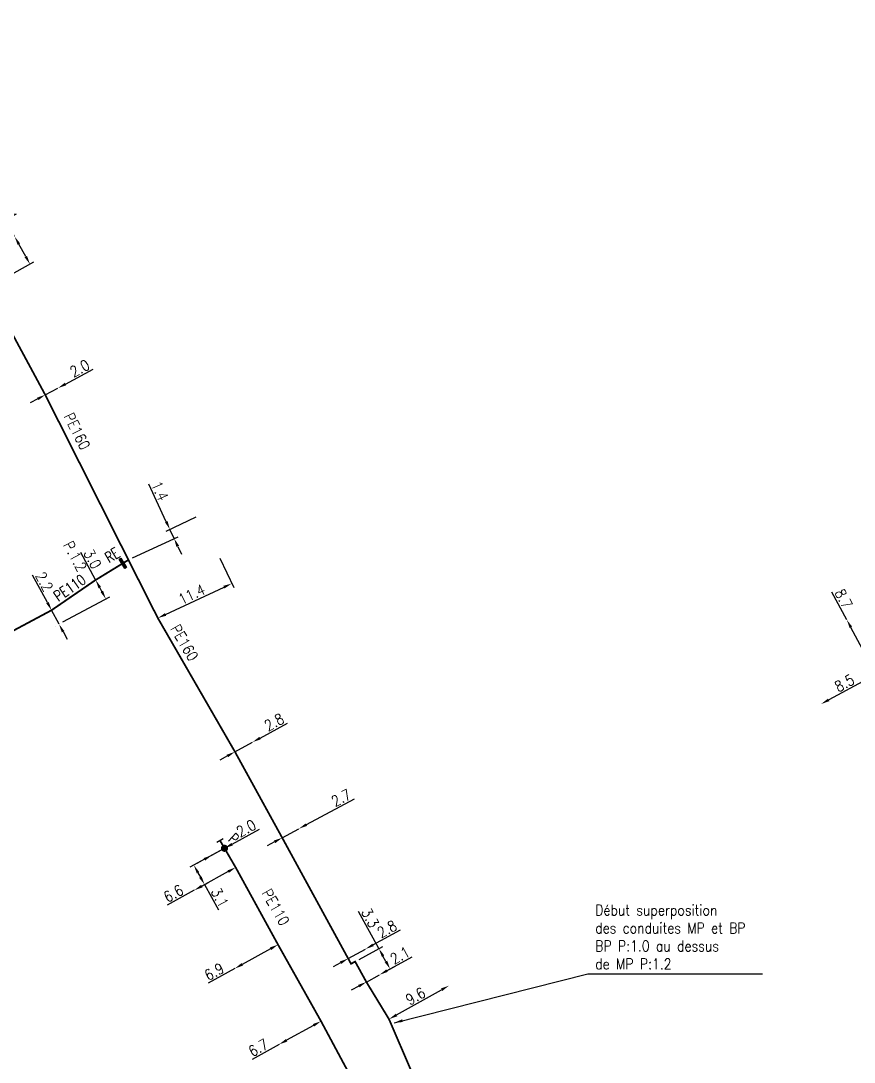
# Model space of a CAD drawing. Header units: millimetres. Extents: x 150998 to 151977, y 126997 to 128005.
# Drawn here: x 151283.3 to 151399.6, y 127364.7 to 127510 of the extents above; entities that cross this region are included whole.
import ezdxf
from ezdxf.enums import TextEntityAlignment as Align

# ---------------------------------------------------------------- set-up
doc = ezdxf.new("R2010")
doc.units = ezdxf.units.MM
doc.header["$PDMODE"] = 34
doc.linetypes.add('L_100_PE', pattern=[14, 10, -1.5, 1, -1.5])
doc.layers.get('0').update_dxf_attribs({"linetype": 'CONTINUOUS'})
doc.layers.get('DEFPOINTS').update_dxf_attribs({"linetype": 'CONTINUOUS'})
for name, color, linetype in [('L_140', 3, 'CONTINUOUS'), ('L_300', 7, 'CONTINUOUS'), ('L_340', 7, 'CONTINUOUS')]:
    doc.layers.add(name, color=color, linetype=linetype)
doc.styles.add('G_ROMANS', font='ROMANS.SHX', dxfattribs={"width": 0.75})
doc.styles.get("Standard").update_dxf_attribs({"font": 'romans.shx', "width": 0.85})
doc.dimstyles.get("Standard").update_dxf_attribs({"dimtxt": 1.5, "dimasz": 1.2, "dimexe": 0.625, "dimexo": 0.625, "dimgap": 0.25, "dimtad": 1, "dimdec": 1, "dimzin": 0, "dimdsep": 46, "dimtxsty": 'Standard', "dimcen": -0.5, "dimadec": 0, "dimazin": 0, "dimtfac": 1, "dimtdec": 1, "dimtmove": 0, "dimatfit": 3, "dimfxl": 0, "dimtolj": 1, "dimtzin": 0, "dimarcsym": 0})

# ---------------------------------------------------------------- blocks, each defined once
blk = doc.blocks.new('*D554')
at = {"layer": 'DEFPOINTS', "color": 0, "linetype": 'Continuous', "transparency": 16777216}
for p in [(151282.46, 127479.91), (151282.46, 127479.91), (151278.67, 127472.77)]:
    blk.add_point(p, dxfattribs=at)
at = {"layer": 'L_140', "color": 0, "linetype": 'Continuous', "lineweight": -2, "transparency": 16777216}
for p, q in [((151282.46, 127479.91), (151279.93, 127484.47)), ((151284.02, 127477.11), (151283.05, 127478.86)), ((151279.22, 127473.07), (151285.15, 127476.37))]:
    blk.add_line(p, q, dxfattribs=at)
at = {"layer": 'L_140', "color": 0, "linetype": 'Continuous', "transparency": 16777216}
for points in [[(151283.22, 127478.96), (151282.87, 127478.76), (151282.46, 127479.91)], [(151284.19, 127477.21), (151283.84, 127477.02), (151284.6, 127476.06)]]:
    blk.add_solid(points, dxfattribs=at)
at = {"layer": 'L_140', "color": 0, "linetype": 'Continuous', "transparency": 16777216, "insert": (151281.59, 127483.55), "char_height": 1.5, "attachment_point": 5, "rotation": 299.0541}
blk.add_mtext('\\A1;4.4', dxfattribs=at)
blk = doc.blocks.new('*D555')
at = {"layer": 'DEFPOINTS', "color": 0, "linetype": 'Continuous', "transparency": 16777216}
for p in [(151286.73, 127457.82), (151288.5, 127458.77), (151288.5, 127458.77)]:
    blk.add_point(p, dxfattribs=at)
at = {"layer": 'L_140', "color": 0, "linetype": 'Continuous', "lineweight": -2, "transparency": 16777216}
for p, q in [((151289.55, 127459.33), (151293.41, 127461.4)), ((151286.73, 127457.82), (151288.5, 127458.77)), ((151285.68, 127457.25), (151284.62, 127456.69))]:
    blk.add_line(p, q, dxfattribs=at)
at = {"layer": 'L_140', "color": 0, "linetype": 'Continuous', "transparency": 16777216}
for points in [[(151289.46, 127459.51), (151289.65, 127459.16), (151288.5, 127458.77)], [(151285.58, 127457.43), (151285.77, 127457.08), (151286.73, 127457.82)]]:
    blk.add_solid(points, dxfattribs=at)
at = {"layer": 'L_140', "color": 0, "linetype": 'Continuous', "transparency": 16777216, "insert": (151291.54, 127461.53), "char_height": 1.5, "attachment_point": 5, "rotation": 28.2049}
blk.add_mtext('\\A1;2.0', dxfattribs=at)
blk = doc.blocks.new('*D556')
at = {"layer": 'DEFPOINTS', "color": 0, "linetype": 'Continuous', "transparency": 16777216}
for p in [(151308.33, 127441), (151304.13, 127439.04), (151298.34, 127434.79)]:
    blk.add_point(p, dxfattribs=at)
at = {"layer": 'L_140', "color": 0, "linetype": 'Continuous', "lineweight": -2, "transparency": 16777216}
for p, q in [((151303.62, 127440.12), (151301.17, 127445.37)), ((151307.76, 127440.74), (151303.56, 127438.77)), ((151304.72, 127437.77), (151304.13, 127439.04)), ((151298.91, 127435.06), (151305.28, 127438.03)), ((151305.23, 127436.68), (151305.73, 127435.59))]:
    blk.add_line(p, q, dxfattribs=at)
at = {"layer": 'L_140', "color": 0, "linetype": 'Continuous', "transparency": 16777216}
for points in [[(151303.8, 127440.21), (151303.44, 127440.04), (151304.13, 127439.04)], [(151305.41, 127436.77), (151305.04, 127436.6), (151304.72, 127437.77)]]:
    blk.add_solid(points, dxfattribs=at)
at = {"layer": 'L_140', "color": 0, "linetype": 'Continuous', "transparency": 16777216, "insert": (151302.72, 127444.41), "char_height": 1.5, "attachment_point": 5, "rotation": 295.0374}
blk.add_mtext('\\A1;1.4', dxfattribs=at)
blk = doc.blocks.new('*D557')
at = {"layer": 'DEFPOINTS', "color": 0, "linetype": 'Continuous', "transparency": 16777216}
for p in [(151287.61, 127427.77), (151288.65, 127425.83), (151288.65, 127425.83)]:
    blk.add_point(p, dxfattribs=at)
at = {"layer": 'L_140', "color": 0, "linetype": 'Continuous', "lineweight": -2, "transparency": 16777216}
for p, q in [((151287.04, 127428.83), (151284.97, 127432.68)), ((151287.06, 127427.48), (151287.06, 127427.48)), ((151288.65, 127425.83), (151287.61, 127427.77)), ((151288.1, 127425.54), (151288.1, 127425.54)), ((151289.22, 127424.78), (151289.79, 127423.72))]:
    blk.add_line(p, q, dxfattribs=at)
at = {"layer": 'L_140', "color": 0, "linetype": 'Continuous', "transparency": 16777216}
for points in [[(151287.22, 127428.92), (151286.86, 127428.74), (151287.61, 127427.77)], [(151289.39, 127424.87), (151289.04, 127424.68), (151288.65, 127425.83)]]:
    blk.add_solid(points, dxfattribs=at)
at = {"layer": 'L_140', "color": 0, "linetype": 'Continuous', "transparency": 16777216, "insert": (151286.6, 127431.76), "char_height": 1.5, "attachment_point": 5, "rotation": 298.2603}
blk.add_mtext('\\A1;2.2', dxfattribs=at)
blk = doc.blocks.new('*D558')
at = {"layer": 'DEFPOINTS', "color": 0, "linetype": 'Continuous', "transparency": 16777216}
for p in [(151293.76, 127431.99), (151295.18, 127429.35), (151288.65, 127425.84)]:
    blk.add_point(p, dxfattribs=at)
at = {"layer": 'L_140', "color": 0, "linetype": 'Continuous', "lineweight": -2, "transparency": 16777216}
for p, q in [((151293.76, 127431.99), (151291.69, 127435.84)), ((151294.62, 127430.4), (151294.33, 127430.93)), ((151289.2, 127426.13), (151295.74, 127429.64))]:
    blk.add_line(p, q, dxfattribs=at)
at = {"layer": 'L_140', "color": 0, "linetype": 'Continuous', "transparency": 16777216}
for points in [[(151294.51, 127431.03), (151294.16, 127430.84), (151293.76, 127431.99)], [(151294.79, 127430.5), (151294.44, 127430.31), (151295.18, 127429.35)]]:
    blk.add_solid(points, dxfattribs=at)
at = {"layer": 'L_140', "color": 0, "linetype": 'Continuous', "transparency": 16777216, "insert": (151293.33, 127434.92), "char_height": 1.5, "attachment_point": 5, "rotation": 298.2603}
blk.add_mtext('\\A1;3.0', dxfattribs=at)
blk = doc.blocks.new('*D559')
at = {"layer": 'DEFPOINTS', "color": 0, "linetype": 'Continuous', "transparency": 16777216}
for p in [(151310.85, 127435.59), (151312.76, 127431.5), (151302.44, 127426.68)]:
    blk.add_point(p, dxfattribs=at)
at = {"layer": 'L_140', "color": 0, "linetype": 'Continuous', "lineweight": -2, "transparency": 16777216}
for p, q in [((151311.12, 127435.03), (151313.03, 127430.93)), ((151303.52, 127427.18), (151311.68, 127430.99)), ((151302.7, 127426.11), (151302.7, 127426.11))]:
    blk.add_line(p, q, dxfattribs=at)
at = {"layer": 'L_140', "color": 0, "linetype": 'Continuous', "transparency": 16777216}
for points in [[(151311.59, 127431.17), (151311.76, 127430.81), (151312.76, 127431.5)], [(151303.44, 127427.36), (151303.61, 127427), (151302.44, 127426.68)]]:
    blk.add_solid(points, dxfattribs=at)
at = {"layer": 'L_140', "color": 0, "linetype": 'Continuous', "transparency": 16777216, "insert": (151307.18, 127429.99), "char_height": 1.5, "attachment_point": 5, "rotation": 25.0374}
blk.add_mtext('\\A1;11.4', dxfattribs=at)
blk = doc.blocks.new('*D560')
at = {"layer": 'DEFPOINTS', "color": 0, "linetype": 'Continuous', "transparency": 16777216}
for p in [(151315.66, 127409.36), (151315.66, 127409.36), (151313.21, 127408.01)]:
    blk.add_point(p, dxfattribs=at)
at = {"layer": 'L_140', "color": 0, "linetype": 'Continuous', "lineweight": -2, "transparency": 16777216}
for p, q in [((151316.71, 127409.93), (151320.55, 127412.03)), ((151313.21, 127408.01), (151315.66, 127409.36)), ((151312.15, 127407.44), (151311.1, 127406.86))]:
    blk.add_line(p, q, dxfattribs=at)
at = {"layer": 'L_140', "color": 0, "linetype": 'Continuous', "transparency": 16777216}
for points in [[(151316.62, 127410.11), (151316.81, 127409.76), (151315.66, 127409.36)], [(151312.06, 127407.61), (151312.25, 127407.26), (151313.21, 127408.01)]]:
    blk.add_solid(points, dxfattribs=at)
at = {"layer": 'L_140', "color": 0, "linetype": 'Continuous', "transparency": 16777216, "insert": (151318.68, 127412.15), "char_height": 1.5, "attachment_point": 5, "rotation": 28.6969}
blk.add_mtext('\\A1;2.8', dxfattribs=at)
blk = doc.blocks.new('*D561')
at = {"layer": 'DEFPOINTS', "color": 0, "linetype": 'Continuous', "transparency": 16777216}
for p in [(151322.13, 127397.28), (151322.13, 127397.28), (151319.8, 127396.02)]:
    blk.add_point(p, dxfattribs=at)
at = {"layer": 'L_140', "color": 0, "linetype": 'Continuous', "lineweight": -2, "transparency": 16777216}
for p, q in [((151323.19, 127397.85), (151329.9, 127401.46)), ((151319.8, 127396.02), (151322.13, 127397.28)), ((151318.74, 127395.45), (151317.69, 127394.88))]:
    blk.add_line(p, q, dxfattribs=at)
at = {"layer": 'L_140', "color": 0, "linetype": 'Continuous', "transparency": 16777216}
for points in [[(151323.09, 127398.02), (151323.28, 127397.67), (151322.13, 127397.28)], [(151318.65, 127395.63), (151318.84, 127395.27), (151319.8, 127396.02)]]:
    blk.add_solid(points, dxfattribs=at)
at = {"layer": 'L_140', "color": 0, "linetype": 'Continuous', "transparency": 16777216, "insert": (151328.03, 127401.59), "char_height": 1.5, "attachment_point": 5, "rotation": 28.3143}
blk.add_mtext('\\A1;2.7', dxfattribs=at)
blk = doc.blocks.new('*D562')
at = {"layer": 'DEFPOINTS', "color": 0, "linetype": 'Continuous', "transparency": 16777216}
for p in [(151329.98, 127378.74), (151333.39, 127376.9), (151334.86, 127377.71)]:
    blk.add_point(p, dxfattribs=at)
at = {"layer": 'L_140', "color": 0, "linetype": 'Continuous', "lineweight": -2, "transparency": 16777216}
for p, q in [((151333.29, 127380.56), (151330.45, 127385.75)), ((151330.53, 127379.04), (151333.84, 127380.86)), ((151334.28, 127378.76), (151333.87, 127379.51)), ((151333.94, 127377.2), (151335.41, 127378.01))]:
    blk.add_line(p, q, dxfattribs=at)
at = {"layer": 'L_140', "color": 0, "linetype": 'Continuous', "transparency": 16777216}
for points in [[(151334.05, 127379.6), (151333.7, 127379.41), (151333.29, 127380.56)], [(151334.46, 127378.86), (151334.1, 127378.66), (151334.86, 127377.71)]]:
    blk.add_solid(points, dxfattribs=at)
at = {"layer": 'L_140', "color": 0, "linetype": 'Continuous', "transparency": 16777216, "insert": (151332.09, 127384.84), "char_height": 1.5, "attachment_point": 5, "rotation": 298.7603}
blk.add_mtext('\\A1;3.3', dxfattribs=at)
blk = doc.blocks.new('*D563')
at = {"layer": 'DEFPOINTS', "color": 0, "linetype": 'Continuous', "transparency": 16777216}
for p in [(151333.39, 127376.9), (151333.39, 127376.9), (151331.55, 127375.89)]:
    blk.add_point(p, dxfattribs=at)
at = {"layer": 'L_140', "color": 0, "linetype": 'Continuous', "lineweight": -2, "transparency": 16777216}
for p, q in [((151334.44, 127377.48), (151337.95, 127379.41)), ((151331.55, 127375.89), (151333.39, 127376.9)), ((151330.49, 127375.31), (151329.44, 127374.74))]:
    blk.add_line(p, q, dxfattribs=at)
at = {"layer": 'L_140', "color": 0, "linetype": 'Continuous', "transparency": 16777216}
for points in [[(151334.34, 127377.65), (151334.54, 127377.3), (151333.39, 127376.9)], [(151330.4, 127375.49), (151330.59, 127375.14), (151331.55, 127375.89)]]:
    blk.add_solid(points, dxfattribs=at)
at = {"layer": 'L_140', "color": 0, "linetype": 'Continuous', "transparency": 16777216, "insert": (151336.24, 127379.61), "char_height": 1.5, "attachment_point": 5, "rotation": 28.7603}
blk.add_mtext('\\A1;2.1', dxfattribs=at)
blk = doc.blocks.new('*D564')
at = {"layer": 'DEFPOINTS', "color": 0, "linetype": 'Continuous', "transparency": 16777216}
for p in [(151343.09, 127375.39), (151343.09, 127375.39), (151334.71, 127370.7)]:
    blk.add_point(p, dxfattribs=at)
at = {"layer": 'L_140', "color": 0, "linetype": 'Continuous', "lineweight": -2, "transparency": 16777216}
for p, q in [((151335.76, 127371.29), (151342.04, 127374.8)), ((151334.41, 127371.25), (151334.41, 127371.25))]:
    blk.add_line(p, q, dxfattribs=at)
at = {"layer": 'L_140', "color": 0, "linetype": 'Continuous', "transparency": 16777216}
for points in [[(151341.95, 127374.98), (151342.14, 127374.63), (151343.09, 127375.39)], [(151335.66, 127371.46), (151335.86, 127371.11), (151334.71, 127370.7)]]:
    blk.add_solid(points, dxfattribs=at)
at = {"layer": 'L_140', "color": 0, "linetype": 'Continuous', "transparency": 16777216, "insert": (151338.41, 127373.92), "char_height": 1.5, "attachment_point": 5, "rotation": 29.2297}
blk.add_mtext('\\A1;9.6', dxfattribs=at)
blk = doc.blocks.new('*D566')
at = {"layer": 'DEFPOINTS', "color": 0, "linetype": 'Continuous', "transparency": 16777216}
for p in [(151331.42, 127380.48), (151331.42, 127380.48), (151329.01, 127379.16)]:
    blk.add_point(p, dxfattribs=at)
at = {"layer": 'L_140', "color": 0, "linetype": 'Continuous', "lineweight": -2, "transparency": 16777216}
for p, q in [((151332.47, 127381.06), (151336.3, 127383.16)), ((151329.01, 127379.16), (151331.42, 127380.48)), ((151327.96, 127378.58), (151326.91, 127378.01))]:
    blk.add_line(p, q, dxfattribs=at)
at = {"layer": 'L_140', "color": 0, "linetype": 'Continuous', "transparency": 16777216}
for points in [[(151332.38, 127381.24), (151332.57, 127380.89), (151331.42, 127380.48)], [(151327.86, 127378.76), (151328.05, 127378.41), (151329.01, 127379.16)]]:
    blk.add_solid(points, dxfattribs=at)
at = {"layer": 'L_140', "color": 0, "linetype": 'Continuous', "transparency": 16777216, "insert": (151334.43, 127383.28), "char_height": 1.5, "attachment_point": 5, "rotation": 28.7603}
blk.add_mtext('\\A1;2.8', dxfattribs=at)
blk = doc.blocks.new('L_340_21')
at = {"linetype": 'Continuous'}
blk.add_hatch(color=0, dxfattribs=at).paths.add_polyline_path([(0.125, 0.75), (-0.125, 0.75), (-0.125, -0.75), (0.125, -0.75)])
at = {"color": 0, "linetype": 'Continuous'}
blk.add_lwpolyline([(-0.125, 0.75), (0.125, 0.75), (0.125, -0.75), (-0.125, -0.75)], close=True, dxfattribs=at)
at = {"color": 0, "linetype": 'Continuous', "width": 0.75}
for tag, height, flags, p in [('RE', 1.5, 8, (0, 3)), ('DEF_LEG', 1.2, 3, (0, -5)), ('DEF_COUP', 1.2, 3, (0, -7.5)), ('DEF_TYPE', 1.2, 3, (0, -10))]:
    blk.add_attdef(tag, text='', height=height, dxfattribs=dict(at, flags=flags)).set_placement(p, align=Align.MIDDLE)
blk = doc.blocks.new('*D577')
at = {"layer": 'DEFPOINTS', "color": 0, "linetype": 'Continuous', "transparency": 16777216}
for p in [(151325.22, 127370.42), (151319.36, 127367.18), (151319.36, 127367.18)]:
    blk.add_point(p, dxfattribs=at)
at = {"layer": 'L_140', "color": 0, "linetype": 'Continuous', "lineweight": -2, "transparency": 16777216}
for p, q in [((151324.92, 127370.97), (151324.92, 127370.97)), ((151324.17, 127369.84), (151320.41, 127367.76)), ((151319.36, 127367.18), (151315.59, 127365.09))]:
    blk.add_line(p, q, dxfattribs=at)
at = {"layer": 'L_140', "color": 0, "linetype": 'Continuous', "transparency": 16777216}
for points in [[(151324.08, 127370.02), (151324.27, 127369.67), (151325.22, 127370.42)], [(151320.32, 127367.93), (151320.51, 127367.58), (151319.36, 127367.18)]]:
    blk.add_solid(points, dxfattribs=at)
at = {"layer": 'L_140', "color": 0, "linetype": 'Continuous', "transparency": 16777216, "insert": (151316.47, 127366.71), "char_height": 1.5, "attachment_point": 5, "rotation": 28.9949}
blk.add_mtext('\\A1;6.7', dxfattribs=at)
blk = doc.blocks.new('*D578')
at = {"layer": 'DEFPOINTS', "color": 0, "linetype": 'Continuous', "transparency": 16777216}
for p in [(151319.22, 127381.1), (151313.18, 127377.77), (151313.18, 127377.77)]:
    blk.add_point(p, dxfattribs=at)
at = {"layer": 'L_140', "color": 0, "linetype": 'Continuous', "lineweight": -2, "transparency": 16777216}
for p, q in [((151318.17, 127380.52), (151314.23, 127378.35)), ((151313.18, 127377.77), (151309.46, 127375.72))]:
    blk.add_line(p, q, dxfattribs=at)
at = {"layer": 'L_140', "color": 0, "linetype": 'Continuous', "transparency": 16777216}
for points in [[(151318.07, 127380.7), (151318.27, 127380.35), (151319.22, 127381.1)], [(151314.13, 127378.53), (151314.33, 127378.18), (151313.18, 127377.77)]]:
    blk.add_solid(points, dxfattribs=at)
at = {"layer": 'L_140', "color": 0, "linetype": 'Continuous', "transparency": 16777216, "insert": (151310.31, 127377.33), "char_height": 1.5, "attachment_point": 5, "rotation": 28.8869}
blk.add_mtext('\\A1;6.9', dxfattribs=at)
blk = doc.blocks.new('*D579')
at = {"layer": 'DEFPOINTS', "color": 0, "linetype": 'Continuous', "transparency": 16777216}
for p in [(151313.31, 127391.87), (151307.53, 127388.69), (151307.53, 127388.69)]:
    blk.add_point(p, dxfattribs=at)
at = {"layer": 'L_140', "color": 0, "linetype": 'Continuous', "lineweight": -2, "transparency": 16777216}
for p, q in [((151312.26, 127391.29), (151308.58, 127389.27)), ((151307.53, 127388.69), (151303.75, 127386.62))]:
    blk.add_line(p, q, dxfattribs=at)
at = {"layer": 'L_140', "color": 0, "linetype": 'Continuous', "transparency": 16777216}
for points in [[(151312.16, 127391.47), (151312.36, 127391.12), (151313.31, 127391.87)], [(151308.48, 127389.45), (151308.68, 127389.09), (151307.53, 127388.69)]]:
    blk.add_solid(points, dxfattribs=at)
at = {"layer": 'L_140', "color": 0, "linetype": 'Continuous', "transparency": 16777216, "insert": (151304.63, 127388.24), "char_height": 1.5, "attachment_point": 5, "rotation": 28.779}
blk.add_mtext('\\A1;6.6', dxfattribs=at)
blk = doc.blocks.new('*D580')
at = {"layer": 'DEFPOINTS', "color": 0, "linetype": 'Continuous', "transparency": 16777216}
for p in [(151311.75, 127394.55), (151308.96, 127389.48), (151307.53, 127388.69)]:
    blk.add_point(p, dxfattribs=at)
at = {"layer": 'L_300', "color": 0, "linetype": 'Continuous', "lineweight": -2, "transparency": 16777216}
for p, q in [((151311.21, 127394.25), (151306.92, 127391.9)), ((151308.04, 127391.14), (151308.38, 127390.53)), ((151308.07, 127388.99), (151309.51, 127389.78)), ((151308.96, 127389.48), (151310.89, 127385.97))]:
    blk.add_line(p, q, dxfattribs=at)
at = {"layer": 'L_300', "color": 0, "linetype": 'Continuous', "transparency": 16777216}
for points in [[(151308.22, 127391.24), (151307.87, 127391.05), (151307.47, 127392.2)], [(151308.56, 127390.63), (151308.21, 127390.43), (151308.96, 127389.48)]]:
    blk.add_solid(points, dxfattribs=at)
at = {"layer": 'L_300', "color": 0, "linetype": 'Continuous', "transparency": 16777216, "insert": (151311.09, 127387.68), "char_height": 1.5, "attachment_point": 5, "rotation": 298.779}
blk.add_mtext('\\A1;3.1', dxfattribs=at)
blk = doc.blocks.new('*D581')
at = {"layer": 'DEFPOINTS', "color": 0, "linetype": 'Continuous', "transparency": 16777216}
for p in [(151311.75, 127394.55), (151310, 127393.59), (151310, 127393.59)]:
    blk.add_point(p, dxfattribs=at)
at = {"layer": 'L_300', "color": 0, "linetype": 'Continuous', "lineweight": -2, "transparency": 16777216}
for p, q in [((151312.81, 127395.13), (151316.64, 127397.23)), ((151310, 127393.59), (151311.75, 127394.55)), ((151308.95, 127393.01), (151307.9, 127392.43))]:
    blk.add_line(p, q, dxfattribs=at)
at = {"layer": 'L_300', "color": 0, "linetype": 'Continuous', "transparency": 16777216}
for points in [[(151312.71, 127395.3), (151312.9, 127394.95), (151311.75, 127394.55)], [(151308.85, 127393.19), (151309.05, 127392.84), (151310, 127393.59)]]:
    blk.add_solid(points, dxfattribs=at)
at = {"layer": 'L_300', "color": 0, "linetype": 'Continuous', "transparency": 16777216, "insert": (151314.77, 127397.35), "char_height": 1.5, "attachment_point": 5, "rotation": 28.779}
blk.add_mtext('\\A1;2.0', dxfattribs=at)
blk = doc.blocks.new('L_340_07')
at = {"color": 0, "linetype": 'Continuous', "const_width": 0.25, "flags": 128}
blk.add_lwpolyline([(0, 0), (1.25, 0)], dxfattribs=at)
at = {"color": 0, "linetype": 'Continuous', "flags": 128}
blk.add_lwpolyline([(1.25, -0.5), (1.25, 0.5)], dxfattribs=at)
at = {"color": 0, "linetype": 'Continuous', "style": 'G_ROMANS', "width": 0.75, "flags": 3}
for tag, p in [('DEF_LEG', (0.72, -3.47)), ('DEF_COUP', (0.72, -5.97)), ('DEF_TYPE', (0.72, -8.47))]:
    blk.add_attdef(tag, text='', height=1.2, dxfattribs=at).set_placement(p, align=Align.MIDDLE)
blk = doc.blocks.new('L_300_12')
at = {"color": 0, "linetype": 'Continuous', "const_width": 0.497, "flags": 128}
blk.add_lwpolyline([(-0.25, 0, 1), (0.25, 0, 1)], format="xyb", close=True, dxfattribs=at)
at = {"color": 0, "linetype": 'Continuous', "style": 'G_ROMANS', "width": 0.75}
blk.add_text('P', height=1.5, dxfattribs=at).set_placement((0, 1.85), align=Align.MIDDLE)
at = {"color": 0, "linetype": 'Continuous', "style": 'G_ROMANS', "width": 0.75, "flags": 3}
for tag, p in [('DEF_LEG', (0, -5)), ('DEF_COUP', (0, -7.5)), ('DEF_TYPE', (0, -10))]:
    blk.add_attdef(tag, text='', height=1.2, dxfattribs=at).set_placement(p, align=Align.MIDDLE)
blk = doc.blocks.new('*D776')
at = {"layer": 'DEFPOINTS', "color": 0, "linetype": 'Continuous', "transparency": 16777216}
for p in [(151402.49, 127418.75), (151395.03, 127414.69), (151395.03, 127414.69)]:
    blk.add_point(p, dxfattribs=at)
at = {"layer": 'L_140', "color": 0, "linetype": 'Continuous', "lineweight": -2, "transparency": 16777216}
blk.add_line((151401.44, 127418.17), (151396.08, 127415.26), dxfattribs=at)
at = {"layer": 'L_140', "color": 0, "linetype": 'Continuous', "transparency": 16777216}
for points in [[(151401.34, 127418.35), (151401.53, 127418), (151402.49, 127418.75)], [(151395.98, 127415.44), (151396.18, 127415.08), (151395.03, 127414.69)]]:
    blk.add_solid(points, dxfattribs=at)
at = {"layer": 'L_140', "color": 0, "linetype": 'Continuous', "transparency": 16777216, "insert": (151398.28, 127417.6), "char_height": 1.5, "attachment_point": 5, "rotation": 28.5324}
blk.add_mtext('\\A1;8.5', dxfattribs=at)
blk = doc.blocks.new('*D777')
at = {"layer": 'DEFPOINTS', "color": 0, "linetype": 'Continuous', "transparency": 16777216}
for p in [(151398.6, 127426.44), (151398.6, 127426.44), (151402.73, 127418.78)]:
    blk.add_point(p, dxfattribs=at)
at = {"layer": 'L_140', "color": 0, "linetype": 'Continuous', "lineweight": -2, "transparency": 16777216}
for p, q in [((151398.6, 127426.44), (151396.53, 127430.29)), ((151402.16, 127419.84), (151399.17, 127425.38))]:
    blk.add_line(p, q, dxfattribs=at)
at = {"layer": 'L_140', "color": 0, "linetype": 'Continuous', "transparency": 16777216}
for points in [[(151399.35, 127425.48), (151399, 127425.29), (151398.6, 127426.44)], [(151402.34, 127419.93), (151401.98, 127419.74), (151402.73, 127418.78)]]:
    blk.add_solid(points, dxfattribs=at)
at = {"layer": 'L_140', "color": 0, "linetype": 'Continuous', "transparency": 16777216, "insert": (151398.16, 127429.37), "char_height": 1.5, "attachment_point": 5, "rotation": 298.3053}
blk.add_mtext('\\A1;8.7', dxfattribs=at)

msp = doc.modelspace()

# ---------------------------------------------------------------- linework, layer by layer
at = {"layer": 'L_140', "linetype": 'L_100_PE', "flags": 128}
for points in [[(151459.28, 127143.74, 0.25, 0.25, 0), (151459.28, 127143.74, 0.25, 0.25, 0), (151415.83, 127222.51, 0.25, 0.25, 0), (151415.83, 127222.51, 0.25, 0.25, 0), (151401.2, 127248.36, 0.25, 0.25, 0), (151400.82, 127249.02, 0.25, 0.25, 0), (151385.55, 127277.17, 0.25, 0.25, 0), (151384.52, 127279, 0.25, 0.25, 0), (151379.88, 127287.28, 0.25, 0.25, 0), (151365.16, 127315.16, 0.25, 0.25, 0), (151341.78, 127354.27, 0.25, 0.25, 0), (151334.71, 127370.7, 0.25, 0.25, 0), (151331.55, 127375.89, 0.25, 0.25, 0), (151331.55, 127375.89, 0.25, 0.25, 0), (151329.98, 127378.74, 0.25, 0.25, 0), (151329.41, 127378.43, 0.25, 0.25, 0), (151329.01, 127379.16, 0.25, 0.25, 0), (151319.8, 127396.02, 0.25, 0.25, 0), (151313.21, 127408.01, 0.25, 0.25, 0), (151302.44, 127426.68, 0.25, 0.25, 0), (151298.34, 127434.79, 0.25, 0.25, 0), (151286.73, 127457.82, 0.25, 0.25, 0), (151278.67, 127472.77, 0.25, 0.25, 0), (151270.8, 127488.27, 0.25, 0.25, 0), (151255.34, 127516.84, 0.25, 0.25, 0), (151239.15, 127546.8, 0.25, 0.25, 0), (151226.82, 127569.13, 0.25, 0.25, 0), (151216.58, 127587.94, 0.25, 0.25, 0), (151216.58, 127587.94, 0.25, 0.25, 0), (151216.58, 127587.94, 0.25, 0.25, 0), (151208.7, 127602.22, 0.25, 0.25, 0), (151207.88, 127603.73, 0.25, 0.25, 0), (151208.63, 127604.13, 0.25, 0.25, 0), (151208.33, 127604.69, 0, 0, 0)], [(151298.34, 127434.79, 0.25, 0.25, 0), (151297.55, 127434.31, 0.25, 0.25, 0), (151293.76, 127431.99, 0.25, 0.25, 0), (151287.61, 127427.77, 0.25, 0.25, 0), (151264.67, 127415.5, 0.25, 0.25, 0), (151260.47, 127413.16, 0.25, 0.25, 0), (151260.47, 127413.16, 0.25, 0.25, 0), (151238.15, 127399.79, 0.25, 0.25, 0), (151236.25, 127398.75, 0.25, 0.25, 0), (151234.01, 127395.37, 0.25, 0.25, 0), (151227.82, 127392.38, 0, 0, 0)], [(151311.75, 127394.55, 0.25, 0.25, 0), (151313.31, 127391.87, 0.25, 0.25, 0), (151319.22, 127381.1, 0.25, 0.25, 0), (151325.22, 127370.42, 0.25, 0.25, 0), (151328.49, 127364.32, 0.25, 0.25, 0), (151334.35, 127353.53, 0.25, 0.25, 0), (151340.18, 127342.75, 0.25, 0.25, 0), (151340.81, 127341.58, 0.25, 0.25, 0), (151342, 127339.4, 0.25, 0.25, 0), (151343.68, 127336.68, 0.25, 0.25, 0), (151349.62, 127325.94, 0.25, 0.25, 0), (151355.34, 127315.09, 0.25, 0.25, 0), (151357.58, 127310.84, 0.25, 0.25, 0), (151361.5, 127303.65, 0.25, 0.25, 0), (151367.86, 127292.56, 0.25, 0.25, 0), (151373.66, 127281.87, 0.25, 0.25, 0), (151375.64, 127278.04, 0.25, 0.25, 0), (151377.1, 127275.2, 0.25, 0.25, 0), (151378.29, 127273, 0, 0, 0)]]:
    msp.add_lwpolyline(points, format="xyseb", dxfattribs=at)

# ---------------------------------------------------------------- block references
at = {"layer": 'L_300', "rotation": 316.2459289339474}
msp.add_blockref('L_300_12', (151311.75, 127394.55), dxfattribs=at)
at = {"layer": 'L_340'}
ref = msp.add_blockref('L_340_21', (151297.55, 127434.31), dxfattribs=dict(at, rotation=31.45082090529677))
ref.add_attrib('RE', 'RE', dxfattribs={"layer": '0', "color": 0, "linetype": 'Continuous', "height": 1.5, "rotation": 31.4508, "width": 0.75, "flags": 8}).set_placement((151296.08, 127435.46), align=Align.MIDDLE)
at = {"layer": 'L_340', "rotation": 120.1400575297785}
msp.add_blockref('L_340_07', (151311.75, 127394.55), dxfattribs=at)

# ---------------------------------------------------------------- texts
at = {"layer": 'L_140', "linetype": 'Continuous'}
for s, rotation, width, p in [('PE160', 296.7544, 0.85, (151291.16, 127452.75)), ('P.1.2', 298.2603, 0.85, (151290.9, 127435.3)), ('PE110', 34.4147, 0.75, (151290.14, 127430.9)), ('PE160', 299.9864, 0.85, (151306.15, 127423.24)), ('PE110', 299.7212, 0.85, (151318.89, 127386.32))]:
    msp.add_text(s, height=1.5, rotation=rotation, dxfattribs=dict(at, width=width)).set_placement(p, align=Align.MIDDLE)
at = {"layer": 'L_140', "linetype": 'Continuous', "insert": (151363.49, 127386.67), "char_height": 1.5, "attachment_point": 1}
msp.add_mtext('\\A1;Début superposition\\Pdes conduites MP et BP\\PBP P:1.0 au dessus \\Pde MP P:1.2', dxfattribs=at)

# ---------------------------------------------------------------- dimensions: what is measured, and where the dimension line sits
at = {"layer": 'L_140', "linetype": 'Continuous'}
for base, p1, p2, angle, picture, middle in [((151282.46, 127479.91), (151278.67, 127472.77), (151282.46, 127479.91), 299.0541, '*D554', (151280.71, 127483.06)), ((151288.5, 127458.77), (151286.73, 127457.82), (151288.5, 127458.77), 208.2049, '*D555', (151292.01, 127460.65)), ((151304.13, 127439.04), (151298.34, 127434.79), (151308.33, 127441), 295.0374, '*D556', (151301.81, 127443.98)), ((151295.18, 127429.35), (151293.76, 127431.99), (151288.65, 127425.83), 118.2603, '*D558', (151292.45, 127434.44)), ((151312.76, 127431.5), (151302.44, 127426.68), (151310.85, 127435.59), 205.0374, '*D559', (151307.6, 127429.09)), ((151288.65, 127425.83), (151287.61, 127427.77), (151288.65, 127425.83), 118.2603, '*D557', (151285.72, 127431.28)), ((151398.6, 127426.44), (151402.73, 127418.78), (151398.6, 127426.44), 298.3053, '*D777', (151397.28, 127428.89)), ((151395.03, 127414.69), (151402.49, 127418.75), (151395.03, 127414.69), 28.5324, '*D776', (151398.76, 127416.72)), ((151315.66, 127409.36), (151313.21, 127408.01), (151315.66, 127409.36), 208.6969, '*D560', (151319.16, 127411.27)), ((151322.13, 127397.28), (151319.8, 127396.02), (151322.13, 127397.28), 208.3143, '*D561', (151328.51, 127400.71)), ((151307.53, 127388.69), (151313.31, 127391.87), (151307.53, 127388.69), 28.779, '*D579', (151305.11, 127387.37)), ((151334.86, 127377.71), (151329.98, 127378.74), (151333.39, 127376.9), 118.7603, '*D562', (151331.21, 127384.36)), ((151331.42, 127380.48), (151329.01, 127379.16), (151331.42, 127380.48), 208.7603, '*D566', (151334.91, 127382.4)), ((151313.18, 127377.77), (151319.22, 127381.1), (151313.18, 127377.77), 28.8869, '*D578', (151310.79, 127376.45)), ((151333.39, 127376.9), (151331.55, 127375.89), (151333.39, 127376.9), 208.7603, '*D563', (151336.72, 127378.73)), ((151343.09, 127375.39), (151334.71, 127370.7), (151343.09, 127375.39), 209.2297, '*D564', (151338.9, 127373.04)), ((151319.36, 127367.18), (151325.22, 127370.42), (151319.36, 127367.18), 28.9949, '*D577', (151316.95, 127365.84))]:
    dim = msp.add_linear_dim(base=base, p1=p1, p2=p2, angle=angle, dimstyle='Standard', dxfattribs=at)
    dim.commit()
    dim.dimension.update_dxf_attribs({"geometry": picture, "text_midpoint": middle, "dimtype": 160})
at = {"layer": 'L_300', "linetype": 'Continuous'}
for base, p2, angle, picture, middle in [((151310, 127393.59), (151310, 127393.59), 28.779, '*D581', (151315.25, 127396.47)), ((151308.96, 127389.48), (151307.53, 127388.69), 118.779, '*D580', (151310.21, 127387.2))]:
    dim = msp.add_linear_dim(base=base, p1=(151311.75, 127394.55), p2=p2, angle=angle, dimstyle='Standard', dxfattribs=at)
    dim.commit()
    dim.dimension.update_dxf_attribs({"geometry": picture, "text_midpoint": middle, "dimtype": 160})

# ---------------------------------------------------------------- leaders
at = {"layer": 'L_140', "linetype": 'Continuous', "annotation_type": 0, "has_hookline": 1, "hookline_direction": 0, "text_width": 24.16}
msp.add_leader([(151335.43, 127370.2), (151362.44, 127377.01)], dimstyle='Standard', override={"dimgap": 0.25, "dimtad": 1}, dxfattribs=at)

doc.saveas('drawing.dxf')
